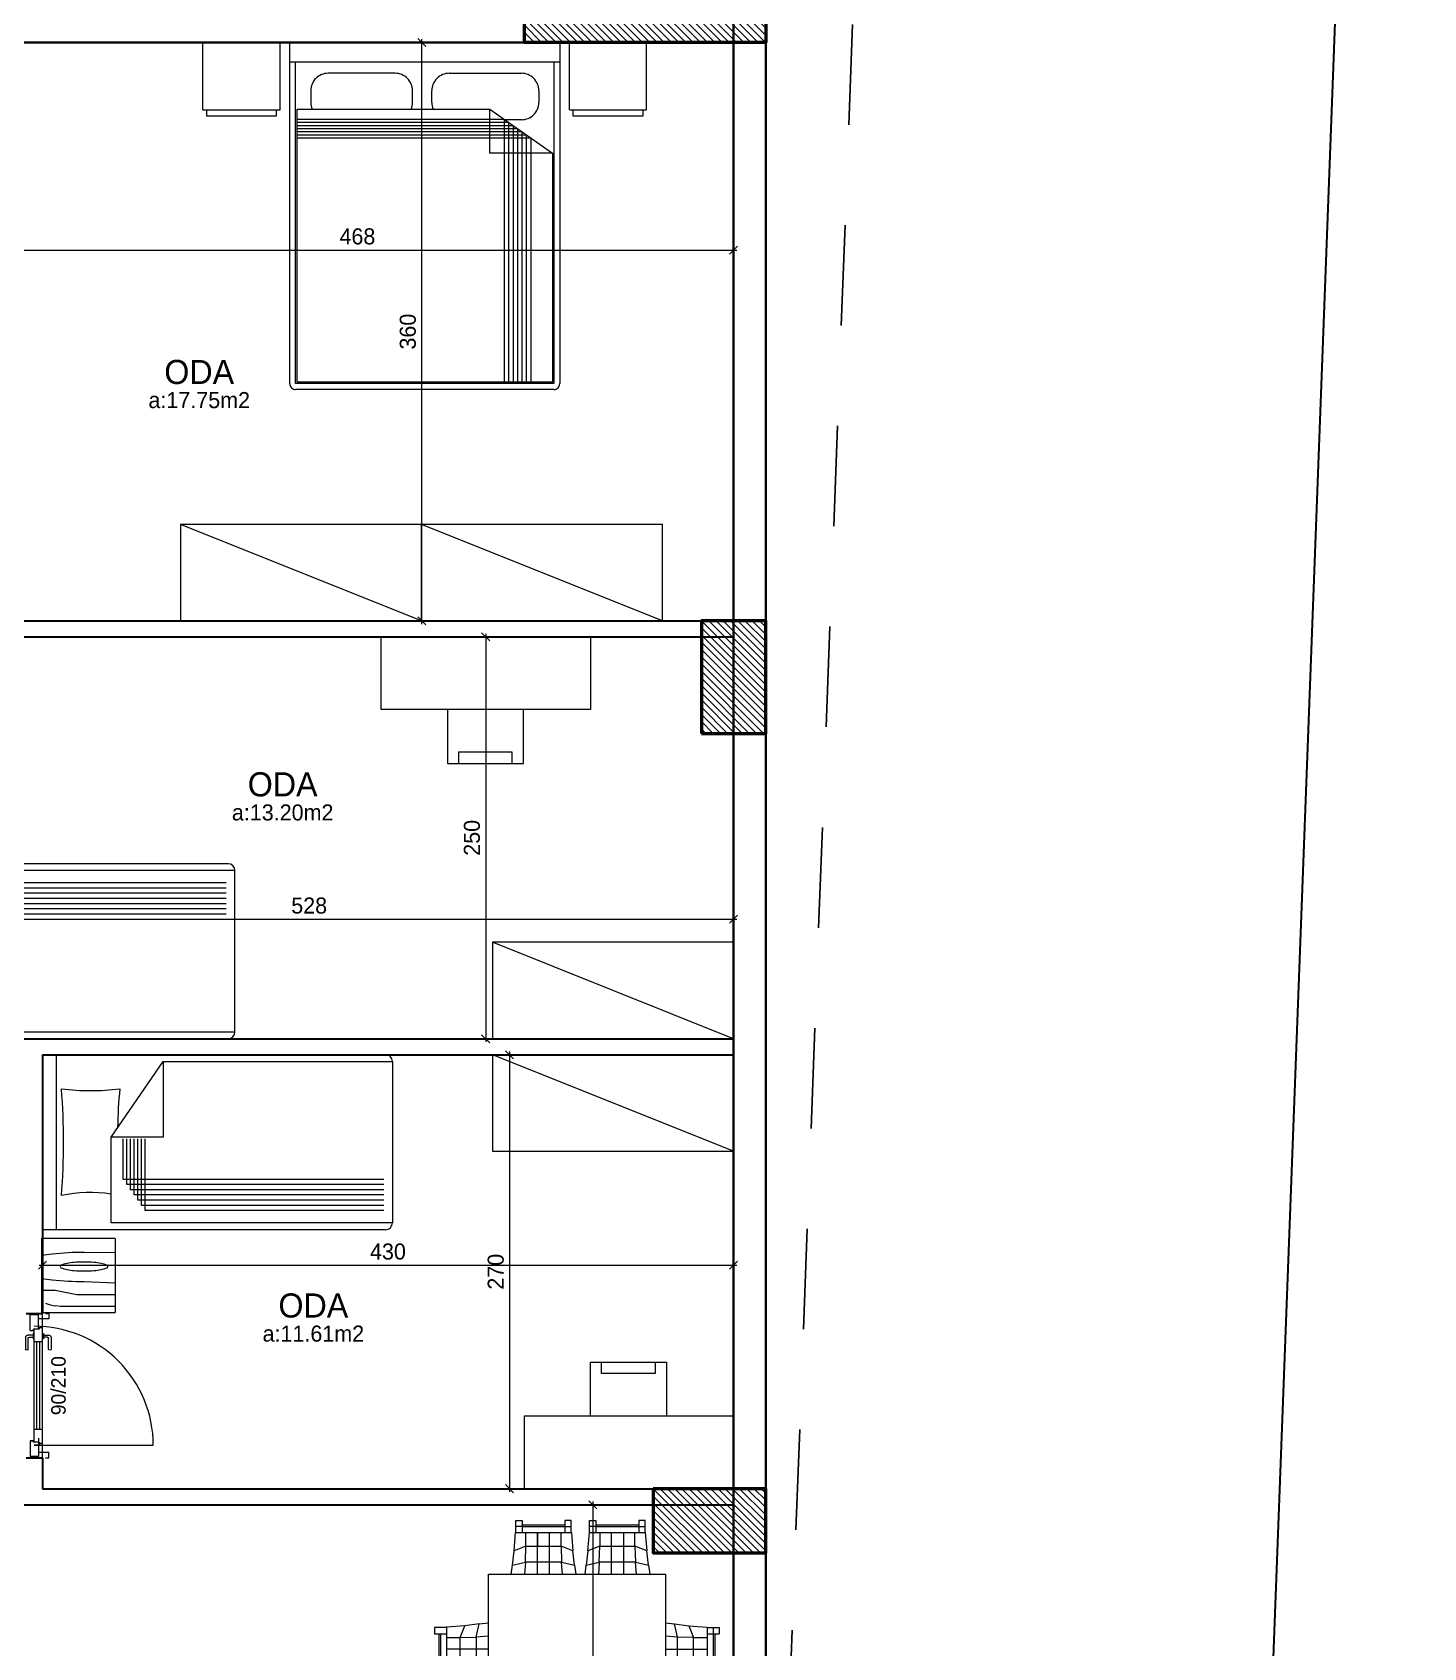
# Model space of a CAD drawing. Header units: centimetres. Extents: x 562865 to 1310255, y -148070 to 32737.
# Drawn here: x 651597 to 652463, y -26468 to -25463 of the extents above; entities that cross this region are included whole.
import ezdxf
from ezdxf.enums import TextEntityAlignment as Align

# ---------------------------------------------------------------- set-up
doc = ezdxf.new("R2010")
doc.units = ezdxf.units.CM
doc.header["$LTSCALE"] = 2.5
doc.linetypes.add('DASHED', pattern=[0.25, 0.125, -0.125])
doc.layers.get('0').update_dxf_attribs({"color": 86})
for name, color, linetype in [('alan', 7, 'Continuous'), ('kapi-yazi', 7, 'Continuous'), ('mahal', 7, 'Continuous'), ('TARAMA KOLON', 252, 'Continuous')]:
    doc.layers.add(name, color=color, linetype=linetype)
for name, color, linetype, lineweight in [('DUVAR', 4, 'Continuous', 30), ('duvar-kesim', 7, 'Continuous', 0), ('GÖRÜNÜŞLER', 96, 'Continuous', 25), ('iç ölçü', 106, 'Continuous', 18), ('kapi', 9, 'Continuous', 0), ('kolon', 1, 'Continuous', 53), ('TEFRIS', 33, 'Continuous', 0)]:
    doc.layers.add(name, color=color, linetype=linetype, lineweight=lineweight)
doc.styles.add('PINAR', font='comic.ttf')
doc.dimstyles.new('TEMİZ ÖLÇÜ', dxfattribs={"dimtxt": 10, "dimasz": 5, "dimexe": 1.8, "dimexo": 0.625, "dimgap": 3, "dimtad": 1, "dimdec": 0, "dimrnd": 0.5, "dimzin": 1, "dimdsep": 46, "dimtxsty": 'PINAR', "dimblk": 'OBLIQUE', "dimcen": 0.9, "dimdle": 2, "dimclrd": 256, "dimclre": 256, "dimclrt": 7, "dimadec": 0, "dimazin": 0, "dimtfac": 1, "dimtdec": 0, "dimtofl": 0, "dimtmove": 2, "dimatfit": 2, "dimfxl": 10, "dimfxlon": 1, "dimlwd": -1, "dimlwe": -1, "dimarcsym": 0})

# ---------------------------------------------------------------- blocks, each defined once
blk = doc.blocks.new('WRTGHBWSTH')
at = {"layer": 'GÖRÜNÜŞLER', "color": 251, "linetype": 'DASHED', "ltscale": 200}
blk.add_lwpolyline([(643862, 7103), (643152.3, 7181.9), (642310, 7155.3), (641146.5, 7079.8), (639025.1, 6992.1), (638997.9, 4472.7), (643762.9, 4472.7)], close=True, dxfattribs=at)
blk = doc.blocks.new('_Oblique')
at = {"color": 0, "linetype": 'ByBlock', "lineweight": -2}
blk.add_line((-0.5, -0.5), (0.5, 0.5), dxfattribs=at)
blk = doc.blocks.new('*D3300')
at = {"layer": 'Defpoints', "color": 0}
for p in [(651913.5, -26379.4), (651913.5, -26874.6), (651945.9, -26874.6)]:
    blk.add_point(p, dxfattribs=at)
at = {"layer": 'iç ölçü'}
for p, q in [((651935.9, -26379.4), (651947.7, -26379.4)), ((651945.9, -26377.4), (651945.9, -26876.6)), ((651935.9, -26874.6), (651947.7, -26874.6))]:
    blk.add_line(p, q, dxfattribs=at)
at = {"layer": 'iç ölçü', "linetype": 'ByBlock', "xscale": 5, "yscale": 5, "zscale": 5}
for p, rotation in [((651945.9, -26379.4), 90), ((651945.9, -26874.6), 270)]:
    blk.add_blockref('_Oblique', p, dxfattribs=dict(at, rotation=rotation))
at = {"layer": 'iç ölçü', "color": 7, "insert": (651937.3, -26627), "char_height": 10, "attachment_point": 5, "rotation": 90, "style": 'PINAR'}
blk.add_mtext('495', dxfattribs=at)
blk = doc.blocks.new('*D3303')
at = {"layer": 'Defpoints', "color": 0}
for p in [(651873.5, -25839.4), (651873.5, -26089.4), (651879.3, -26089.4)]:
    blk.add_point(p, dxfattribs=at)
at = {"layer": 'iç ölçü'}
for p, q in [((651874.1, -25839.4), (651881.1, -25839.4)), ((651879.3, -25837.4), (651879.3, -26091.4)), ((651874.1, -26089.4), (651881.1, -26089.4))]:
    blk.add_line(p, q, dxfattribs=at)
at = {"layer": 'iç ölçü', "linetype": 'ByBlock', "xscale": 5, "yscale": 5, "zscale": 5}
for p, rotation in [((651879.3, -25839.4), 90), ((651879.3, -26089.4), 270)]:
    blk.add_blockref('_Oblique', p, dxfattribs=dict(at, rotation=rotation))
at = {"layer": 'iç ölçü', "color": 7, "insert": (651870.8, -25964.4), "char_height": 10, "attachment_point": 5, "rotation": 90, "style": 'PINAR'}
blk.add_mtext('250', dxfattribs=at)
blk = doc.blocks.new('*D3304')
at = {"layer": 'Defpoints', "color": 0}
for p in [(651505.5, -26009.4), (652033.5, -26009.4), (652033.5, -26015)]:
    blk.add_point(p, dxfattribs=at)
at = {"layer": 'iç ölçü'}
for p, q in [((651505.5, -26010), (651505.5, -26016.8)), ((652033.5, -26010), (652033.5, -26016.8)), ((651503.5, -26015), (652035.5, -26015))]:
    blk.add_line(p, q, dxfattribs=at)
at = {"layer": 'iç ölçü', "linetype": 'ByBlock', "xscale": 5, "yscale": 5, "zscale": 5, "rotation": 180}
blk.add_blockref('_Oblique', (651505.5, -26015), dxfattribs=at)
at = {"layer": 'iç ölçü', "linetype": 'ByBlock', "xscale": 5, "yscale": 5, "zscale": 5}
blk.add_blockref('_Oblique', (652033.5, -26015), dxfattribs=at)
at = {"layer": 'iç ölçü', "color": 7, "insert": (651769.5, -26006.6), "char_height": 10, "attachment_point": 5, "style": 'PINAR'}
blk.add_mtext('528', dxfattribs=at)
blk = doc.blocks.new('*D3305')
at = {"layer": 'Defpoints', "color": 0}
for p in [(651835.1, -25469.4), (651839.5, -25469.4), (651835.1, -25829.4)]:
    blk.add_point(p, dxfattribs=at)
at = {"layer": 'iç ölçü'}
for p, q in [((651835.7, -25469.4), (651841.3, -25469.4)), ((651839.5, -25831.4), (651839.5, -25467.4)), ((651835.7, -25829.4), (651841.3, -25829.4))]:
    blk.add_line(p, q, dxfattribs=at)
at = {"layer": 'iç ölçü', "linetype": 'ByBlock', "xscale": 5, "yscale": 5, "zscale": 5}
for p, rotation in [((651839.5, -25469.4), 90), ((651839.5, -25829.4), 270)]:
    blk.add_blockref('_Oblique', p, dxfattribs=dict(at, rotation=rotation))
at = {"layer": 'iç ölçü', "color": 7, "insert": (651830.9, -25649.4), "char_height": 10, "attachment_point": 5, "rotation": 90, "style": 'PINAR'}
blk.add_mtext('360', dxfattribs=at)
blk = doc.blocks.new('*D3306')
at = {"layer": 'Defpoints', "color": 0}
for p in [(652033.5, -25579.5), (651565.5, -25599.5), (652033.5, -25598.7)]:
    blk.add_point(p, dxfattribs=at)
at = {"layer": 'iç ölçü'}
for p, q in [((652033.5, -25588.7), (652033.5, -25600.5)), ((651563.5, -25598.7), (652035.5, -25598.7)), ((651565.5, -25598.8), (651565.5, -25596.9))]:
    blk.add_line(p, q, dxfattribs=at)
at = {"layer": 'iç ölçü', "linetype": 'ByBlock', "xscale": 5, "yscale": 5, "zscale": 5, "rotation": 180}
blk.add_blockref('_Oblique', (651565.5, -25598.7), dxfattribs=at)
at = {"layer": 'iç ölçü', "linetype": 'ByBlock', "xscale": 5, "yscale": 5, "zscale": 5}
blk.add_blockref('_Oblique', (652033.5, -25598.7), dxfattribs=at)
at = {"layer": 'iç ölçü', "color": 7, "insert": (651799.5, -25590.2), "char_height": 10, "attachment_point": 5, "style": 'PINAR'}
blk.add_mtext('468', dxfattribs=at)
blk = doc.blocks.new('*D3307')
at = {"layer": 'Defpoints', "color": 0}
for p in [(651866.6, -26099.4), (651866.6, -26369.4), (651894.1, -26369.4)]:
    blk.add_point(p, dxfattribs=at)
at = {"layer": 'iç ölçü'}
for p, q in [((651884.1, -26099.4), (651895.9, -26099.4)), ((651894.1, -26097.4), (651894.1, -26371.4)), ((651884.1, -26369.4), (651895.9, -26369.4))]:
    blk.add_line(p, q, dxfattribs=at)
at = {"layer": 'iç ölçü', "linetype": 'ByBlock', "xscale": 5, "yscale": 5, "zscale": 5}
for p, rotation in [((651894.1, -26099.4), 90), ((651894.1, -26369.4), 270)]:
    blk.add_blockref('_Oblique', p, dxfattribs=dict(at, rotation=rotation))
at = {"layer": 'iç ölçü', "color": 7, "insert": (651885.6, -26234.4), "char_height": 10, "attachment_point": 5, "rotation": 90, "style": 'PINAR'}
blk.add_mtext('270', dxfattribs=at)
blk = doc.blocks.new('*D3308')
at = {"layer": 'Defpoints', "color": 0}
for p in [(652033.5, -26230.3), (652033.5, -26252.9), (651603.5, -26261.1)]:
    blk.add_point(p, dxfattribs=at)
at = {"layer": 'iç ölçü'}
for p, q in [((651601.5, -26230.3), (652035.5, -26230.3)), ((651603.5, -26240.3), (651603.5, -26228.5)), ((652033.5, -26240.3), (652033.5, -26228.5))]:
    blk.add_line(p, q, dxfattribs=at)
at = {"layer": 'iç ölçü', "linetype": 'ByBlock', "xscale": 5, "yscale": 5, "zscale": 5, "rotation": 180}
blk.add_blockref('_Oblique', (651603.5, -26230.3), dxfattribs=at)
at = {"layer": 'iç ölçü', "linetype": 'ByBlock', "xscale": 5, "yscale": 5, "zscale": 5}
blk.add_blockref('_Oblique', (652033.5, -26230.3), dxfattribs=at)
at = {"layer": 'iç ölçü', "color": 7, "insert": (651818.5, -26221.9), "char_height": 10, "attachment_point": 5, "style": 'PINAR'}
blk.add_mtext('430', dxfattribs=at)
blk = doc.blocks.new('fm-door1')
at = {"linetype": 'Continuous'}
for p, q in [((0, 25), (0, -25)), ((100, 25), (0, 25)), ((80, 32), (80, 0)), ((84, 28), (128, 28)), ((90, 50), (910, 50)), ((90, 50), (90, 30)), ((100, 30), (90, 30)), ((100, 30), (100, -5)), ((100, 30), (100, -5)), ((100, 0), (900, 0)), ((190, 50), (190, 0)), ((810, 50), (810, 0)), ((910, 30), (900, 30)), ((900, 30), (900, -5)), ((900, 25), (1000, 25)), ((910, 50), (910, 30)), ((1000, 25), (1000, -25)), ((110, -25), (0, -25)), ((100, -5), (110, -5)), ((110, -5), (100, -5)), ((110, -5), (110, -25)), ((110, -25), (110, -5)), ((890, -25), (890, -5)), ((890, -5), (900, -5)), ((890, -25), (1000, -25))]:
    blk.add_line(p, q, dxfattribs=at)
at = {"color": 8, "linetype": 'Continuous'}
for p, q in [((190, 35), (810, 35)), ((190, 15), (810, 15))]:
    blk.add_line(p, q, dxfattribs=at)
at = {"linetype": 'Continuous'}
for points in [[(858, 58), (858, 89, 0.414214), (842, 104), (759, 104, 1), (759, 89), (835, 89, -0.414214), (842, 81), (842, 58)], [(858, -8), (858, -39, -0.414214), (842, -54), (759, -54, -1), (759, -39), (835, -39, 0.414214), (842, -31), (842, -8)]]:
    blk.add_lwpolyline(points, format="xyb", dxfattribs=at)
for points in [[(869, 50), (869, 58), (831, 58), (831, 50)], [(869, 0), (869, -8), (831, -8), (831, 0)]]:
    blk.add_lwpolyline(points, dxfattribs=at)
blk.add_circle((84, 32), 4.26, dxfattribs=at)
blk = doc.blocks.new('Yatak-2a')
for p, q in [((-115, -35), (-115, 0)), ((-115, 0), (-75, 0)), ((-75, -35), (-75, 0)), ((75, 0), (115, 0)), ((75, -35), (75, 0)), ((115, -35), (115, 0)), ((-66.94, -176.94), (-66.94, -10.32)), ((66.94, -10.32), (66.94, -176.94)), ((-115, -35), (-75, -35)), ((-66.18, -176.18), (-66.18, -34.58)), ((-66.18, -34.58), (33.7, -34.58)), ((33.7, -34.58), (66.18, -57.51)), ((33.7, -57.51), (33.7, -34.58)), ((75, -35), (115, -35)), ((66.18, -57.51), (33.7, -57.51)), ((66.18, -57.51), (66.18, -176.18)), ((66.94, -176.94), (-66.94, -176.94)), ((66.18, -176.18), (-66.18, -176.18))]:
    blk.add_line(p, q)
at = {"color": 33}
for p, q in [((-70, 0), (70, 0)), ((-70, -10.32), (-70, 0)), ((70, 0), (70, -10.32)), ((-70, -176.94), (-70, -10.32)), ((70, -10.32), (-70, -10.32)), ((70, -10.32), (70, -176.94)), ((66.94, -180), (-66.94, -180))]:
    blk.add_line(p, q, dxfattribs=at)
at = {"color": 8}
for p, q in [((-15.36, -16.05), (-50.13, -16.05)), ((12.69, -16.05), (50.13, -16.05)), ((-59.11, -25.03), (-59.11, -31.14)), ((-6.38, -31.14), (-6.38, -25.03)), ((3.71, -31.14), (3.71, -25.03)), ((59.11, -25.03), (59.11, -31.14)), ((41.34, -39.97), (-66.18, -39.97)), ((43.64, -41.59), (-66.18, -41.59)), ((41.34, -176.18), (41.34, -39.97)), ((50.13, -40.12), (41.55, -40.12)), ((43.64, -176.18), (43.64, -41.59)), ((45.93, -43.21), (-66.18, -43.21)), ((48.22, -44.83), (-66.18, -44.83)), ((50.51, -46.45), (-66.18, -46.45)), ((52.81, -48.07), (-66.18, -48.07)), ((55.1, -49.68), (-66.18, -49.68)), ((45.93, -176.18), (45.93, -43.21)), ((48.22, -176.18), (48.22, -44.83)), ((50.51, -176.18), (50.51, -46.45)), ((52.81, -176.18), (52.81, -48.07)), ((55.1, -176.18), (55.1, -49.68))]:
    blk.add_line(p, q, dxfattribs=at)
at = {"color": 42}
for p, q in [((-113, -38.2), (-113, -35)), ((-77, -38.2), (-113, -38.2)), ((-77, -35), (-77, -38.2)), ((77, -38.2), (77, -35)), ((113, -38.2), (77, -38.2)), ((113, -35), (113, -38.2))]:
    blk.add_line(p, q, dxfattribs=at)
at = {"color": 8}
for centre, start, end in [((-50.13, -25.03), 89.99996, 180.00004), ((-15.36, -25.03), 359.99996, 90.00004), ((12.69, -25.03), 89.99996, 180.00004), ((50.13, -25.03), 359.99996, 90.00004), ((-50.13, -31.14), 179.99936, 202.51765), ((-15.36, -31.14), 337.48112, 359.99942), ((12.69, -31.14), 179.99936, 202.51765), ((50.13, -31.14), 269.99996, 0.00004)]:
    blk.add_arc(centre, 8.98, start, end, dxfattribs=at)
at = {"color": 33}
for centre, start, end in [((-66.94, -176.94), 179.99996, 270.00004), ((66.94, -176.94), 269.99996, 0.00004)]:
    blk.add_arc(centre, 3.06, start, end, dxfattribs=at)
blk = doc.blocks.new('Table-3')
at = {"color": 33}
for p, q in [((-37.6, 84.6), (-33.6, 84.6)), ((-37.6, 77.2), (-37.6, 84.6)), ((-33.6, 80.8), (-37.6, 80.8)), ((-33.6, 84.6), (-33.6, 77.2)), ((-33.6, 81.9), (-7.1, 81.9)), ((-33.6, 80.8), (-3.1, 80.8)), ((-7.1, 84.6), (-7.1, 77.2)), ((-3.1, 84.6), (-7.1, 84.6)), ((-3.1, 77.2), (-3.1, 84.6)), ((8.3, 84.6), (12.3, 84.6)), ((8.3, 77.2), (8.3, 84.6)), ((12.3, 80.8), (8.3, 80.8)), ((12.3, 84.6), (12.3, 77.2)), ((12.4, 81.9), (38.9, 81.9)), ((12.4, 80.8), (42.9, 80.8)), ((38.9, 84.6), (38.9, 77.2)), ((42.9, 84.6), (38.9, 84.6)), ((42.9, 77.2), (42.9, 84.6)), ((-37.7, 77.2), (-2.9, 77.2)), ((8.3, 77.2), (43, 77.2)), ((-54.5, 51.1), (55.5, 51.1)), ((-54.5, -48.9), (-54.5, 51.1)), ((55.5, 51.1), (55.5, -48.9)), ((-88.1, 18.1), (-88.1, 14.1)), ((-80.7, 18.1), (-88.1, 18.1)), ((-88.1, 14.1), (-80.7, 14.1)), ((-85.4, 14.1), (-85.4, -12.4)), ((-84.3, 14.1), (-84.3, -16.4)), ((-80.7, 18.2), (-80.7, -16.6)), ((81.6, 18.2), (81.6, -16.6)), ((81.6, 18.1), (89, 18.1)), ((81.6, 14.1), (89, 14.1)), ((85.2, 18.1), (85.2, -16.4)), ((86.3, 14.1), (86.3, -12.4)), ((89, 18.1), (89, 14.1)), ((-88.1, -12.4), (-88.1, -16.4)), ((-80.7, -12.4), (-88.1, -12.4)), ((-88.1, -16.4), (-80.7, -16.4)), ((81.6, -12.4), (89, -12.4)), ((89, -16.4), (81.6, -16.4)), ((89, -12.4), (89, -16.4)), ((55.5, -48.9), (-54.5, -48.9)), ((-2.9, -75.1), (-37.7, -75.1)), ((-37.6, -82.5), (-37.6, -75.1)), ((-3.1, -78.8), (-37.6, -78.8)), ((-33.6, -75.1), (-33.6, -82.5)), ((-33.6, -79.8), (-7.1, -79.8)), ((-7.1, -78.8), (-7.1, -75.1)), ((-7.1, -78.8), (-7.1, -79.8)), ((-7.1, -79.9), (-7.1, -82.5)), ((-3.1, -75.1), (-3.1, -82.5)), ((43, -75.1), (8.3, -75.1)), ((8.3, -82.5), (8.3, -75.1)), ((8.3, -78.8), (42.9, -78.8)), ((12.3, -75.1), (12.3, -82.5)), ((12.3, -79.8), (38.9, -79.8)), ((38.9, -75.1), (38.9, -79.8)), ((38.9, -79.9), (38.9, -82.5)), ((42.9, -82.5), (42.9, -75.1)), ((-33.6, -82.5), (-37.6, -82.5)), ((-7.1, -82.5), (-3.1, -82.5)), ((12.3, -82.5), (8.3, -82.5)), ((42.9, -82.5), (38.9, -82.5))]:
    blk.add_line(p, q, dxfattribs=at)
for p, q in [((-38.6, 65.7), (-37.7, 77.2)), ((-31.3, 68.7), (-31.3, 77.2)), ((-24, 51), (-24, 77.2)), ((-24, 77.2), (-24, 68.7)), ((-16.7, 77.2), (-16.7, 51)), ((-9.4, 68.7), (-9.4, 77.2)), ((-2.9, 77.2), (-2, 65.7)), ((7.3, 65.7), (8.3, 77.2)), ((14.7, 77.2), (14.7, 68.7)), ((22, 51), (22, 77.2)), ((29.4, 77.2), (29.4, 51)), ((36.6, 68.7), (36.6, 77.2)), ((43, 77.2), (43.9, 65.7)), ((-39.7, 56.9), (-38.6, 65.7)), ((-31.3, 68.7), (-38.6, 65.7)), ((-31.6, 58.7), (-31.3, 68.7)), ((-31.3, 68.7), (-9.4, 68.7)), ((-9.4, 68.7), (-9.1, 58.7)), ((-2, 65.7), (-9.4, 68.7)), ((-1, 56.9), (-2, 65.7)), ((7.3, 65.7), (6.3, 56.9)), ((14.7, 68.7), (7.3, 65.7)), ((14.4, 58.7), (14.7, 68.7)), ((14.7, 68.7), (36.6, 68.7)), ((36.6, 68.7), (36.9, 58.7)), ((43.9, 65.7), (36.6, 68.7)), ((45.1, 56.9), (43.9, 65.7)), ((-40.4, 51.1), (-39.7, 56.9)), ((-39.7, 56.9), (-31.6, 58.7)), ((-31.6, 58.7), (-32.1, 51)), ((-9.1, 58.7), (-31.6, 58.7)), ((-9.1, 58.7), (-1, 56.9)), ((-8.5, 51), (-9.1, 58.7)), ((-1, 56.9), (-0.2, 51.1)), ((5.6, 51.1), (6.3, 56.9)), ((6.3, 56.9), (14.4, 58.7)), ((14.4, 58.7), (13.9, 51)), ((36.9, 58.7), (14.4, 58.7)), ((36.9, 58.7), (45.1, 56.9)), ((37.5, 51), (36.9, 58.7)), ((45.1, 56.9), (45.9, 51.1)), ((-60.4, 20.2), (-69.2, 19.1)), ((-62.2, 12), (-60.4, 20.2)), ((-60.4, 20.2), (-54.5, 20.9)), ((55.5, 20.9), (61.2, 20.2)), ((63.1, 12), (61.2, 20.2)), ((61.2, 20.2), (70.1, 19.1)), ((-69.2, 19.1), (-80.7, 18.2)), ((-80.7, 11.8), (-72.1, 11.8)), ((-72.1, 11.8), (-69.2, 19.1)), ((-72.1, 11.8), (-62.2, 12)), ((-72.1, -10.1), (-72.1, 11.8)), ((-54.5, 12.6), (-62.2, 12)), ((-62.2, 12), (-62.2, -10.4)), ((63.1, 12), (55.5, 12.6)), ((63.1, -10.4), (63.1, 12)), ((73.1, 11.8), (63.1, 12)), ((70.1, 19.1), (81.6, 18.2)), ((70.1, 19.1), (73.1, 11.8)), ((73.1, -10.1), (73.1, 11.8)), ((73.1, 11.8), (81.6, 11.8)), ((-54.5, 4.5), (-80.7, 4.5)), ((55.5, 4.5), (81.6, 4.5)), ((-80.7, -2.8), (-54.5, -2.8)), ((81.6, -2.8), (55.5, -2.8)), ((-72.1, -10.1), (-80.7, -10.1)), ((-80.7, -16.6), (-69.2, -17.5)), ((-62.2, -10.4), (-72.1, -10.1)), ((-69.2, -17.5), (-72.1, -10.1)), ((-60.4, -18.5), (-69.2, -17.5)), ((-62.2, -10.4), (-54.5, -11.1)), ((-60.4, -18.5), (-62.2, -10.4)), ((-54.5, -19.3), (-60.4, -18.5)), ((55.5, -11.1), (63.1, -10.4)), ((61.2, -18.5), (55.5, -19.3)), ((63.1, -10.4), (61.2, -18.5)), ((61.2, -18.5), (70.1, -17.5)), ((73.1, -10.1), (63.1, -10.4)), ((70.1, -17.5), (73.1, -10.1)), ((81.6, -16.6), (70.1, -17.5)), ((81.6, -10.1), (73.1, -10.1)), ((-39.7, -54.8), (-40.4, -49)), ((-31.6, -56.6), (-32.2, -48.9)), ((-24, -48.9), (-24, -75.1)), ((-16.7, -48.9), (-16.7, -75.1)), ((-9.1, -56.6), (-8.4, -48.9)), ((-0.2, -49), (-1, -54.8)), ((6.3, -54.8), (5.6, -49)), ((14.4, -56.6), (13.8, -48.9)), ((22, -48.9), (22, -75.1)), ((29.4, -75.1), (29.4, -48.9)), ((37.6, -48.9), (36.9, -56.6)), ((45.1, -54.8), (45.9, -49)), ((-31.6, -56.6), (-39.7, -54.8)), ((-39.7, -54.8), (-38.6, -63.6)), ((-31.3, -66.6), (-31.6, -56.6)), ((-9.1, -56.6), (-31.6, -56.6)), ((-9.4, -66.6), (-9.1, -56.6)), ((-1, -54.8), (-9.1, -56.6)), ((-2, -63.6), (-1, -54.8)), ((6.3, -54.8), (14.4, -56.6)), ((7.3, -63.6), (6.3, -54.8)), ((14.4, -56.6), (14.7, -66.6)), ((36.9, -56.6), (14.4, -56.6)), ((36.6, -66.6), (36.9, -56.6)), ((36.9, -56.6), (45.1, -54.8)), ((45.1, -54.8), (43.9, -63.6)), ((-38.6, -63.6), (-31.3, -66.6)), ((-37.7, -75.1), (-38.6, -63.6)), ((-31.3, -66.6), (-31.3, -75.1)), ((-31.3, -66.6), (-9.4, -66.6)), ((-24, -75.1), (-24, -66.6)), ((-9.4, -66.6), (-2, -63.6)), ((-9.4, -75.1), (-9.4, -66.6)), ((-2.9, -75.1), (-2, -63.6)), ((7.3, -63.6), (8.3, -75.1)), ((14.7, -66.6), (7.3, -63.6)), ((14.7, -66.6), (36.6, -66.6)), ((14.7, -75.1), (14.7, -66.6)), ((43.9, -63.6), (36.6, -66.6)), ((36.6, -66.6), (36.6, -75.1)), ((43, -75.1), (43.9, -63.6))]:
    blk.add_line(p, q)
blk = doc.blocks.new('Yatak-1a')
for p, q in [((-49.5, 0.5), (-87.5, 0.5)), ((-87.5, 0.5), (-87.5, -37.5)), ((-49.5, -37.5), (-49.5, 0.5)), ((-45, -176.44), (-45, -7.03)), ((45, -7.03), (45, -176.44)), ((-49.5, -37.5), (-87.5, -37.5)), ((41.44, -180), (-41.44, -180))]:
    blk.add_line(p, q)
at = {"color": 33}
for p, q in [((-76.27, -6.57), (-76.27, 0.5)), ((-84.43, -9.24), (-84.18, -6.77)), ((-78.48, -17.64), (-76.27, -6.57)), ((-84.43, -37.5), (-84.43, -9.24)), ((-63.92, -9.1), (-64.54, -9.49)), ((-63.3, -9.49), (-63.92, -9.1)), ((-78.48, -37.5), (-78.48, -17.64)), ((-71.61, -21.45), (-72.26, -37.5)), ((-56.68, -21.45), (-56.63, -37.5)), ((-64.54, -33.38), (-63.92, -33.77)), ((-63.92, -33.77), (-63.3, -33.38))]:
    blk.add_line(p, q, dxfattribs=at)
at = {"color": 42}
for p, q in [((-45, 0), (45, 0)), ((-45, -7.03), (-45, 0)), ((45, -7.03), (-45, -7.03)), ((45, -8.5), (45, 0)), ((-41.44, -180), (-41.44, -35.32)), ((-41.44, -35.32), (2.67, -35.32)), ((2.67, -35.32), (41.44, -62.05)), ((2.67, -62.05), (2.67, -35.32)), ((41.44, -62.05), (2.67, -62.05)), ((41.44, -62.05), (41.44, -180))]:
    blk.add_line(p, q, dxfattribs=at)
at = {"color": 8}
for p, q in [((-29.8, -49.16), (1.67, -49.16)), ((-29.8, -175.54), (-29.8, -49.16)), ((-27.13, -175.54), (-27.13, -47.27)), ((-27.13, -47.27), (1.67, -47.27)), ((-24.45, -175.54), (-24.45, -45.39)), ((-24.45, -45.39), (1.67, -45.39)), ((-21.78, -175.54), (-21.78, -43.5)), ((-21.78, -43.5), (1.67, -43.5)), ((-19.11, -175.54), (-19.11, -41.61)), ((-19.11, -41.61), (1.67, -41.61)), ((-35.15, -52.93), (1.67, -52.93)), ((-35.15, -175.54), (-35.15, -52.93)), ((-32.47, -51.05), (1.67, -51.05)), ((-32.47, -175.54), (-32.47, -51.05))]:
    blk.add_line(p, q, dxfattribs=at)
at = {"color": 33}
for centre, radius, start, end in [((11.14, -13.58), 82.34, 170.15442, 174.01793), ((-139.84, -13.58), 82.75, 5.98206, 9.79577), ((-69.26, -8.26), 15, 154.00852, 174.28557), ((86.23, -21.45), 157.84, 174.01794, 180), ((-214.93, -21.45), 158.25, 0, 5.98207), ((0.17, -21.44), 66.38, 175.59963, 180), ((-31.83, -18.97), 34.29, 169.47569, 175.59966), ((-51.59, -15.3), 14.19, 155.8434, 169.47569), ((-76.25, -15.3), 14.19, 10.52432, 24.15659), ((-96.01, -18.97), 34.29, 4.40038, 10.52429), ((-128.01, -21.44), 66.38, 0, 4.40034), ((0.17, -21.44), 66.38, 180, 184.40034), ((-128.01, -21.44), 66.38, 355.59963, 0), ((-31.83, -23.9), 34.29, 184.40038, 190.52429), ((-51.59, -27.57), 14.19, 190.5243, 204.1566), ((-76.25, -27.57), 14.19, 335.8434, 349.47569), ((-96.01, -23.9), 34.29, 349.4757, 355.59966)]:
    blk.add_arc(centre, radius, start, end, dxfattribs=at)
at = {"color": 8}
for centre, radius, start, end in [((0.03, 324.56), 335.48, 265.2981, 274.7019), ((-98.45, -24.8), 72.55, 351.65938, 11.93201), ((138.2, -24.8), 111.68, 172.28082, 187.71918), ((0.03, -344.69), 306.13, 84.84604, 88.60231)]:
    blk.add_arc(centre, radius, start, end, dxfattribs=at)
for centre, start, end in [((-41.44, -176.44), 179.99996, 270.00004), ((41.44, -176.44), 269.99996, 0.00004)]:
    blk.add_arc(centre, 3.56, start, end)
blk = doc.blocks.new('G$C0735DA1E')
at = {"color": 42}
for p, q in [((0, 108.9), (0, 0)), ((8.5, 108.9), (0, 108.9)), ((8.5, 0), (8.5, 108.9)), ((217.8, 104.6), (42.7, 104.6)), ((42.7, 104.6), (42.7, 51.2)), ((42.7, 51.2), (75.1, 4.3)), ((75.1, 51.2), (42.7, 51.2)), ((75.1, 4.3), (75.1, 51.2)), ((10.3, 0), (0, 0)), ((75.1, 4.3), (217.8, 4.3))]:
    blk.add_line(p, q, dxfattribs=at)
for p, q in [((213.5, 108.9), (8.5, 108.9)), ((217.8, 4.3), (217.8, 104.6)), ((8.5, 0), (213.5, 0))]:
    blk.add_line(p, q)
at = {"color": 8}
for p, q in [((59.5, 90.5), (59.5, 52.4)), ((212.4, 90.5), (59.5, 90.5)), ((61.8, 93.7), (61.8, 52.4)), ((212.4, 93.7), (61.8, 93.7)), ((64.1, 97), (64.1, 52.4)), ((212.4, 97), (64.1, 97)), ((212.4, 80.8), (52.6, 80.8)), ((52.6, 80.8), (52.6, 52.4)), ((212.4, 84), (54.9, 84)), ((54.9, 84), (54.9, 52.4)), ((212.4, 87.3), (57.2, 87.3)), ((57.2, 87.3), (57.2, 52.4)), ((212.4, 77.6), (50.4, 77.6)), ((50.4, 77.6), (50.4, 52.4))]:
    blk.add_line(p, q, dxfattribs=at)
for centre, start, end in [((213.5, 104.6), 360, 90), ((213.5, 4.3), 270, 0)]:
    blk.add_arc(centre, 4.31, start, end)
for centre, radius, start, end in [((-392.7, 54.4), 405.9, 355.2981, 4.7019), ((30, 173.6), 87.8, 258.068, 278.3406), ((417.1, 54.4), 370.4, 181.3977, 185.154), ((30, -112.8), 135.1, 82.2808, 97.7192)]:
    blk.add_arc(centre, radius, start, end, dxfattribs=at)
blk = doc.blocks.new('G$C7B943698')
at = {"layer": 'TEFRIS'}
blk.add_lwpolyline([(41.3, 45.2), (41.3, 78.8), (88.6, 78.8), (88.6, 45.2)], dxfattribs=at)
for points in [[(48.1, 78.8), (81.6, 78.8), (81.6, 71.7), (48.1, 71.7)], [(0, 0), (130.3, 0), (130.3, 45.2), (0, 45.2)]]:
    blk.add_lwpolyline(points, close=True, dxfattribs=at)
blk = doc.blocks.new('SB')
at = {"layer": 'TARAMA KOLON'}
h = blk.add_hatch(dxfattribs=at)
h.set_pattern_fill('ANSI31', color=256, angle=7e-15)
h.paths.add_polyline_path([(655327.3, -25829.4), (655302.3, -25829.4), (655302.3, -25959.4), (655327.3, -25959.4)])
h.paths.add_polyline_path([(655437.3, -24424.1), (655477.3, -24424.1), (655477.3, -24494.1), (655437.3, -24494.1)])
h.paths.add_polyline_path([(655327.3, -25359.4), (655297.3, -25359.4), (655297.3, -25469.4), (655327.3, -25469.4)])
h.paths.add_polyline_path([(655327.3, -26079.4), (655327.3, -26109.4), (655257.3, -26109.4), (655257.3, -26079.4)])
h.paths.add_polyline_path([(654229.3, -24849.4), (654229.3, -24889.4), (654299.3, -24889.4), (654299.3, -24849.4)])
h.paths.add_polyline_path([(654269.3, -25899.4), (654229.3, -25899.4), (654229.3, -25829.4), (654269.3, -25829.4)])
h.paths.add_polyline_path([(654229.3, -25444.4), (654229.3, -25469.4), (654379.3, -25469.4), (654379.3, -25444.4)])
h.paths.add_polyline_path([(655112.3, -26369.4), (655142.3, -26369.4), (655142.3, -26429.4), (655112.3, -26429.4)])
h.paths.add_polyline_path([(654997.3, -26079.4), (654997.3, -26109.4), (654927.3, -26109.4), (654927.3, -26079.4)])
h.paths.add_polyline_path([(655437.3, -24889.4), (655467.3, -24889.4), (655467.3, -24829.4), (655437.3, -24829.4)])
h.paths.add_polyline_path([(655112.3, -26834.6), (655142.3, -26834.6), (655142.3, -26894.6), (655112.3, -26894.6)])
h.paths.add_polyline_path([(654787.3, -26369.4), (654817.3, -26369.4), (654817.3, -26429.4), (654787.3, -26429.4)])
h.paths.add_polyline_path([(655437.3, -26824.6), (655477.3, -26824.6), (655477.3, -26894.6), (655437.3, -26894.6)])
h.paths.add_polyline_path([(654299.3, -26369.4), (654299.3, -26409.4), (654229.3, -26409.4), (654229.3, -26369.4)])
h.paths.add_polyline_path([(654777.3, -26824.6), (654817.3, -26824.6), (654817.3, -26894.6), (654777.3, -26894.6)])
h.paths.add_polyline_path([(655437.3, -26369.4), (655467.3, -26369.4), (655467.3, -26429.4), (655437.3, -26429.4)])
h.paths.add_polyline_path([(655985.4, -25829.4), (656025.4, -25829.4), (656025.4, -25899.4), (655985.4, -25899.4)])
h.paths.add_polyline_path([(654927.3, -25959.4), (654927.3, -25359.4), (655177.3, -25359.4), (655177.3, -25389.4), (654952.3, -25389.4), (654952.3, -25729.4), (655177.3, -25729.4), (655177.3, -25754.4), (654952.3, -25754.4), (654952.3, -25934.4), (655177.3, -25934.4), (655177.3, -25959.4)])
h.paths.add_polyline_path([(654777.3, -24424.1), (654817.3, -24424.1), (654817.3, -24494.1), (654777.3, -24494.1)])
h.paths.add_polyline_path([(655985.4, -26824.6), (656025.4, -26824.6), (656025.4, -26894.6), (655985.4, -26894.6)])
h.paths.add_polyline_path([(654229.3, -24424.1), (654269.3, -24424.1), (654269.3, -24494.1), (654229.3, -24494.1)])
h.paths.add_polyline_path([(655107.3, -24424.1), (655147.3, -24424.1), (655147.3, -24494.1), (655107.3, -24494.1)])
h.paths.add_polyline_path([(655985.4, -24424.1), (656025.4, -24424.1), (656025.4, -24494.1), (655985.4, -24494.1)])
h.paths.add_polyline_path([(656025.4, -24849.4), (656025.4, -24889.4), (655955.4, -24889.4), (655955.4, -24849.4)])
h.paths.add_polyline_path([(654817.3, -24889.4), (654787.3, -24889.4), (654787.3, -24829.4), (654817.3, -24829.4)])
h.paths.add_polyline_path([(655114.8, -24849.4), (655139.8, -24849.4), (655139.8, -24999.4), (655114.8, -24999.4)])
h.paths.add_polyline_path([(656025.4, -26369.4), (656025.4, -26409.4), (655955.4, -26409.4), (655955.4, -26369.4)])
h.paths.add_polyline_path([(654229.3, -26824.6), (654269.3, -26824.6), (654269.3, -26894.6), (654229.3, -26894.6)])
h.paths.add_polyline_path([(656025.4, -25444.4), (656025.4, -25469.4), (655875.4, -25469.4), (655875.4, -25444.4)])
at = {"layer": 'kolon'}
for points in [[(654229.3, -25444.4), (654229.3, -25469.4), (654379.3, -25469.4), (654379.3, -25444.4)], [(654269.3, -25899.4), (654229.3, -25899.4), (654229.3, -25829.4), (654269.3, -25829.4)], [(654299.3, -26369.4), (654299.3, -26409.4), (654229.3, -26409.4), (654229.3, -26369.4)]]:
    blk.add_lwpolyline(points, close=True, dxfattribs=at)

msp = doc.modelspace()

# ---------------------------------------------------------------- linework, layer by layer
at = {"layer": 'DUVAR'}
for p, q in [((652334.8, -27395.6), (652462.9, -23997.1)), ((652053.5, -26894.6), (652053.5, -24424.1)), ((652053.5, -24424.1), (652053.5, -26894.6)), ((652033.5, -26874.6), (652033.5, -24444.1)), ((652033.5, -24444.1), (652033.5, -26874.6)), ((651355.5, -25469.4), (652053.5, -25469.4)), ((652053.5, -25469.4), (651355.5, -25469.4)), ((651495.5, -25829.4), (652033.5, -25829.4)), ((651495.5, -25839.4), (652033.5, -25839.4)), ((651505.5, -26089.4), (652033.5, -26089.4)), ((651603.5, -26099.4), (651603.5, -26260.3)), ((651603.5, -26099.4), (652033.5, -26099.4)), ((651593.5, -26260.3), (651603.5, -26260.3)), ((651593.5, -26350.3), (651603.5, -26350.3)), ((651603.5, -26350.3), (651603.5, -26369.4)), ((651603.5, -26369.4), (652033.5, -26369.4)), ((651582.3, -26379.4), (652033.5, -26379.4))]:
    msp.add_line(p, q, dxfattribs=at)
at = {"layer": 'duvar-kesim'}
msp.add_line((651603.5, -26350.3), (651603.5, -26260.3), dxfattribs=at)
at = {"layer": 'kapi'}
for points in [[(651605.5, -26260.3), (651607.5, -26260.3), (651607.5, -26263.8), (651601, -26263.8)], [(651605.5, -26350.3), (651607.5, -26350.3), (651607.5, -26346.8), (651601, -26346.8)]]:
    msp.add_lwpolyline(points, dxfattribs=at)
msp.add_lwpolyline([(651598.5, -26342.3), (651672.5, -26342.3, 0.414214), (651598.5, -26268.3, 0.414214)], format="xyb", dxfattribs=at)
at = {"layer": 'TEFRIS'}
for points in [[(651839.4, -25829.4), (651839.4, -25769.4), (651689.4, -25769.4), (651689.4, -25829.4), (651839.4, -25829.4), (651689.4, -25769.4)], [(651989.4, -25829.4), (651989.4, -25769.4), (651839.4, -25769.4), (651839.4, -25829.4), (651989.4, -25829.4), (651839.4, -25769.4)], [(652033.5, -26089.4), (652033.5, -26029.4), (651883.5, -26029.4), (651883.5, -26089.4), (652033.5, -26089.4), (651883.5, -26029.4)], [(652033.5, -26159.4), (652033.5, -26099.4), (651883.5, -26099.4), (651883.5, -26159.4), (652033.5, -26159.4), (651883.5, -26099.4)]]:
    msp.add_lwpolyline(points, dxfattribs=at)

# ---------------------------------------------------------------- block references
at = {"layer": 'DUVAR'}
msp.add_blockref('WRTGHBWSTH', (8290.6, -31367.4), dxfattribs=at)
at = {"layer": 'iç ölçü', "xscale": -1, "rotation": 180}
msp.add_blockref('G$C7B943698', (651814.2, -25839.4), dxfattribs=at)
at = {"layer": 'iç ölçü'}
msp.add_blockref('G$C7B943698', (651903.2, -26369.4), dxfattribs=at)
at = {"layer": 'kapi', "xscale": 0.08800000000000001, "yscale": -0.09999999999999999, "zscale": 0.08800000000000001, "rotation": 90.00000000000001}
msp.add_blockref('fm-door1', (651598.5, -26349.3), dxfattribs=at)
at = {"layer": 'TARAMA KOLON', "xscale": -1}
msp.add_blockref('SB', (1306282.8, 0), dxfattribs=at)
at = {"layer": 'TEFRIS', "xscale": 1.2, "yscale": 1.2, "zscale": 1.2}
msp.add_blockref('Yatak-2a', (651841.4, -25469.4), dxfattribs=at)
at = {"layer": 'TEFRIS'}
for name, p in [('G$C0735DA1E', (651505.5, -26089.4)), ('Table-3', (651935.6, -26473.8))]:
    msp.add_blockref(name, p, dxfattribs=at)
at = {"layer": 'TEFRIS', "xscale": 1.21, "yscale": 1.21, "zscale": 1.21, "rotation": 90.00000000000001}
msp.add_blockref('Yatak-1a', (651603.5, -26153.8), dxfattribs=at)

# ---------------------------------------------------------------- texts
at = {"layer": 'alan', "style": 'PINAR'}
for s, p in [('a:17.75m2', (651701.1, -25697)), ('a:13.20m2', (651753, -25953.6)), ('a:11.61m2', (651772.1, -26277.9))]:
    msp.add_text(s, height=10, dxfattribs=at).set_placement(p, align=Align.CENTER)
at = {"layer": 'kapi-yazi', "style": 'PINAR'}
msp.add_text('90/210', height=9, rotation=90, dxfattribs=at).set_placement((651613.5, -26305.3), align=Align.MIDDLE_CENTER)
at = {"layer": 'mahal', "style": 'PINAR'}
for p in [(651701.1, -25682), (651753, -25938.6), (651772.1, -26262.9)]:
    msp.add_text('ODA', height=15, dxfattribs=at).set_placement(p, align=Align.CENTER)

# ---------------------------------------------------------------- dimensions: what is measured, and where the dimension line sits
at = {"layer": 'iç ölçü'}
for base, p1, p2, angle, picture, middle in [((651839.5, -25469.4), (651835.1, -25829.4), (651835.1, -25469.4), 90, '*D3305', (651830.9, -25649.4)), ((652033.5, -25598.7), (651565.5, -25599.5), (652033.5, -25579.5), 0, '*D3306', (651799.5, -25590.2)), ((651879.3, -26089.4), (651873.5, -25839.4), (651873.5, -26089.4), 90, '*D3303', (651870.8, -25964.4)), ((652033.5, -26015), (651505.5, -26009.4), (652033.5, -26009.4), 0, '*D3304', (651769.5, -26006.6)), ((651894.1, -26369.4), (651866.6, -26099.4), (651866.6, -26369.4), 90, '*D3307', (651885.6, -26234.4)), ((652033.5, -26230.3), (651603.5, -26261.1), (652033.5, -26252.9), 0, '*D3308', (651818.5, -26221.9)), ((651945.9, -26874.6), (651913.5, -26379.4), (651913.5, -26874.6), 90, '*D3300', (651937.3, -26627))]:
    dim = msp.add_linear_dim(base=base, p1=p1, p2=p2, angle=angle, dimstyle='TEMİZ ÖLÇÜ', dxfattribs=at)
    dim.commit()
    dim.dimension.update_dxf_attribs({"geometry": picture, "text_midpoint": middle})

doc.saveas('drawing.dxf')
